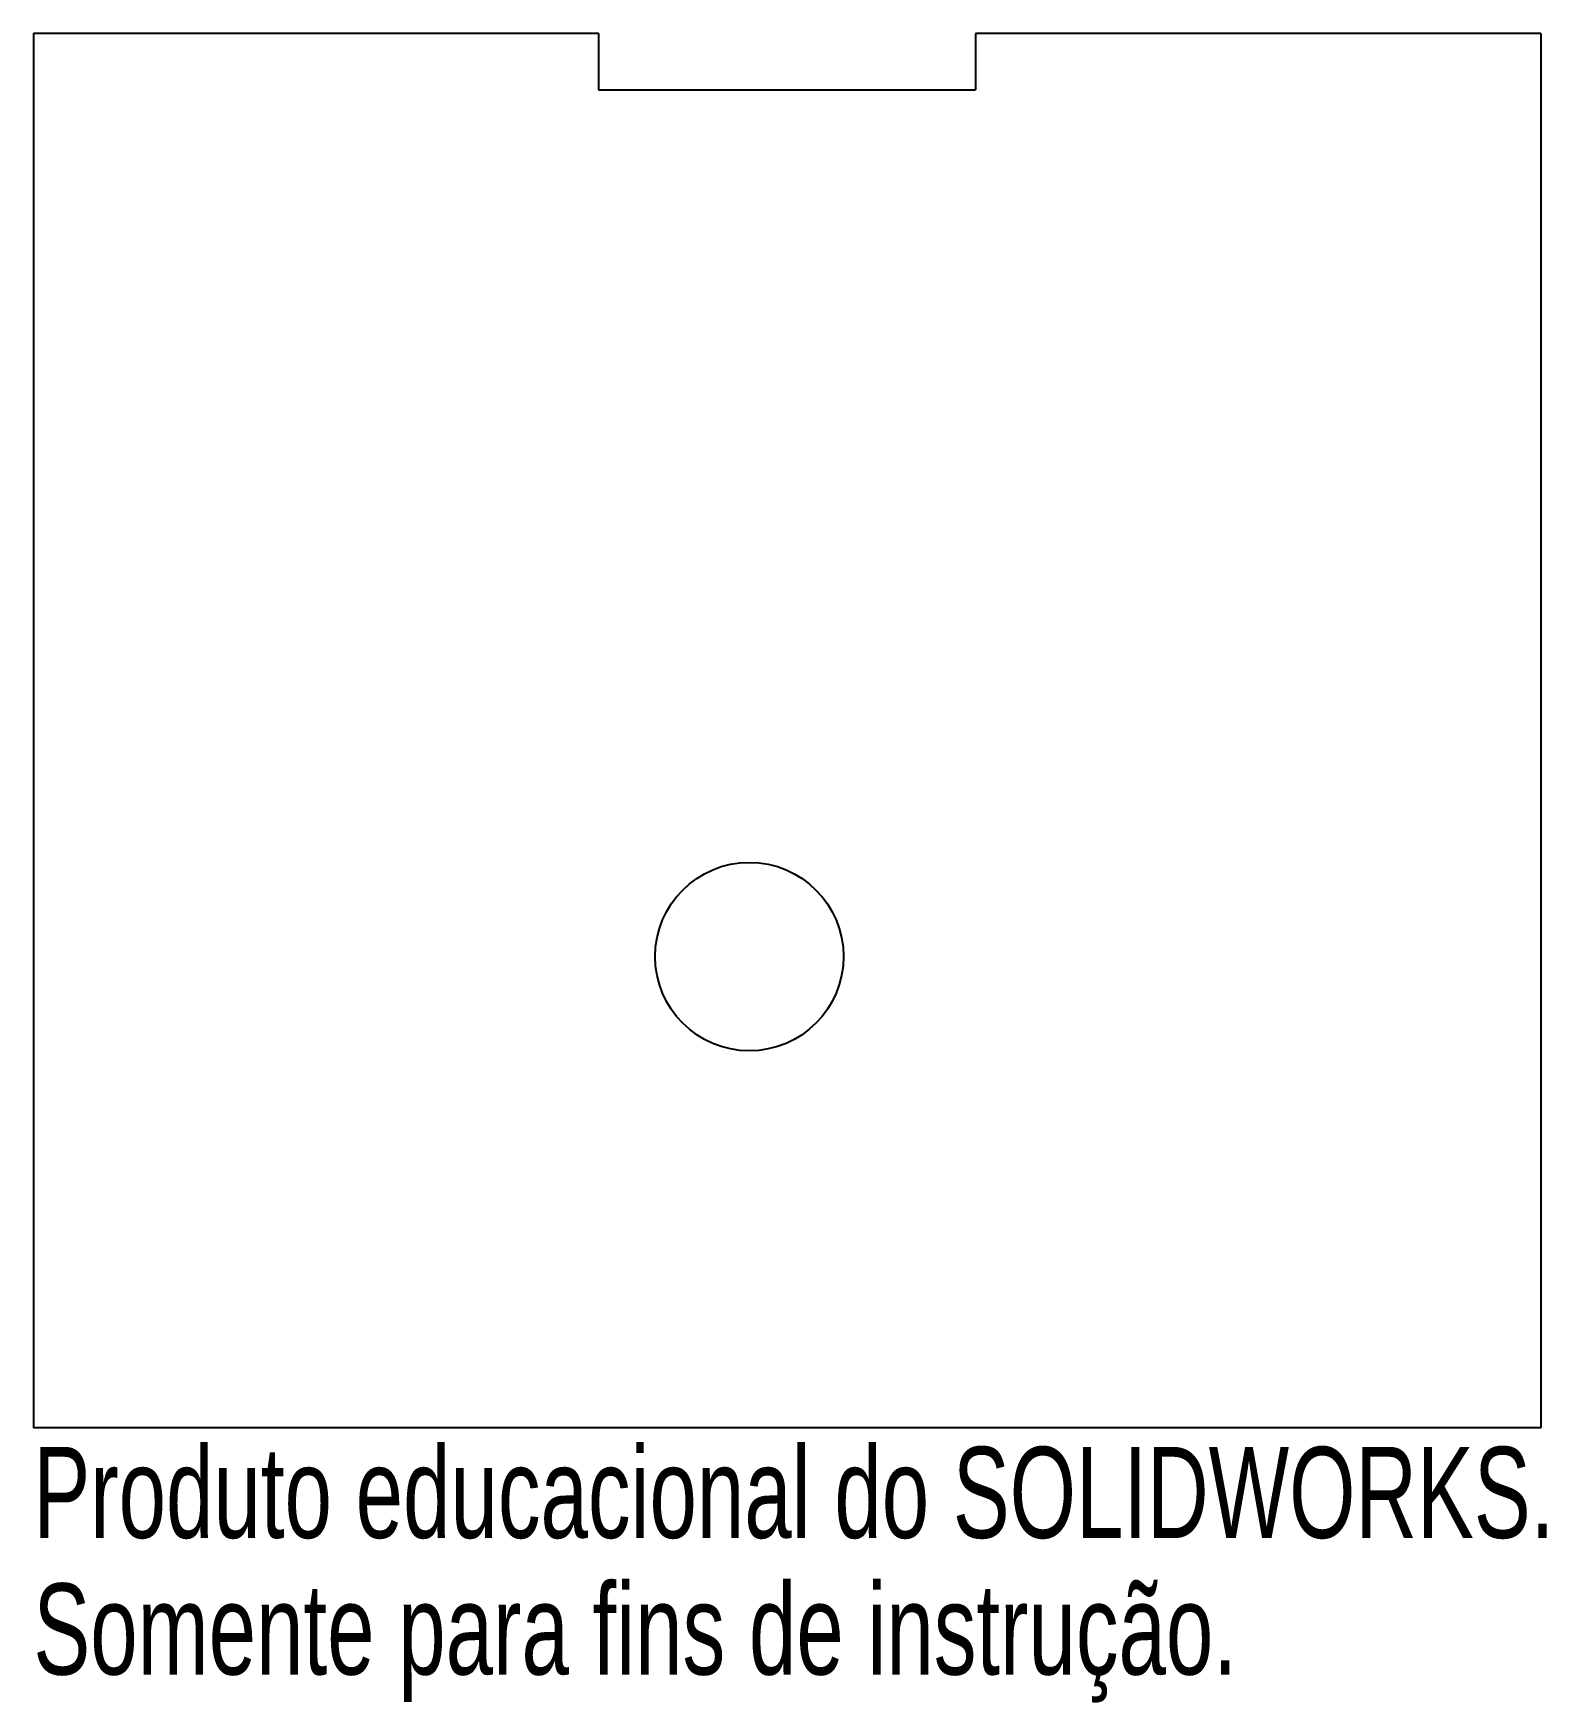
# Model space of a CAD drawing. Header units: millimetres. Extents: x -7.7 to 0.33, y -3.74 to 5.12.
import ezdxf

# ---------------------------------------------------------------- set-up
doc = ezdxf.new("R2010")
doc.units = ezdxf.units.MM
doc.styles.add('SLDTEXTSTYLE0', font='TXT', dxfattribs={"width": 0.7})

msp = doc.modelspace()

# ---------------------------------------------------------------- linework, layer by layer
at = {"color": 7, "linetype": 'Continuous', "lineweight": 25}
for p, q in [((-7.7, 5.1153), (-7.7, -2.2847)), ((-4.7, 5.1153), (-7.7, 5.1153)), ((-4.7, 5.1153), (-4.7, 4.8153)), ((-2.7, 5.1153), (-2.7, 4.8153)), ((0.3, 5.1153), (-2.7, 5.1153)), ((0.3, 5.1153), (0.3, -2.2847)), ((-4.7, 4.8153), (-2.7, 4.8153)), ((0.3, -2.2847), (-7.7, -2.2847))]:
    msp.add_line(p, q, dxfattribs=at)
msp.add_circle((-3.9, 0.2153), 0.5, dxfattribs=at)

# ---------------------------------------------------------------- texts
at = {"color": 7, "linetype": 'Continuous', "char_height": 0.483362, "attachment_point": 1, "style": 'SLDTEXTSTYLE0'}
for s, insert in [('Produto educacional do SOLIDWORKS.', (-7.7, -2.3867)), ('Somente para fins de instrução.', (-7.7, -3.1117))]:
    msp.add_mtext(s, dxfattribs=dict(at, insert=insert))

doc.saveas('drawing.dxf')
